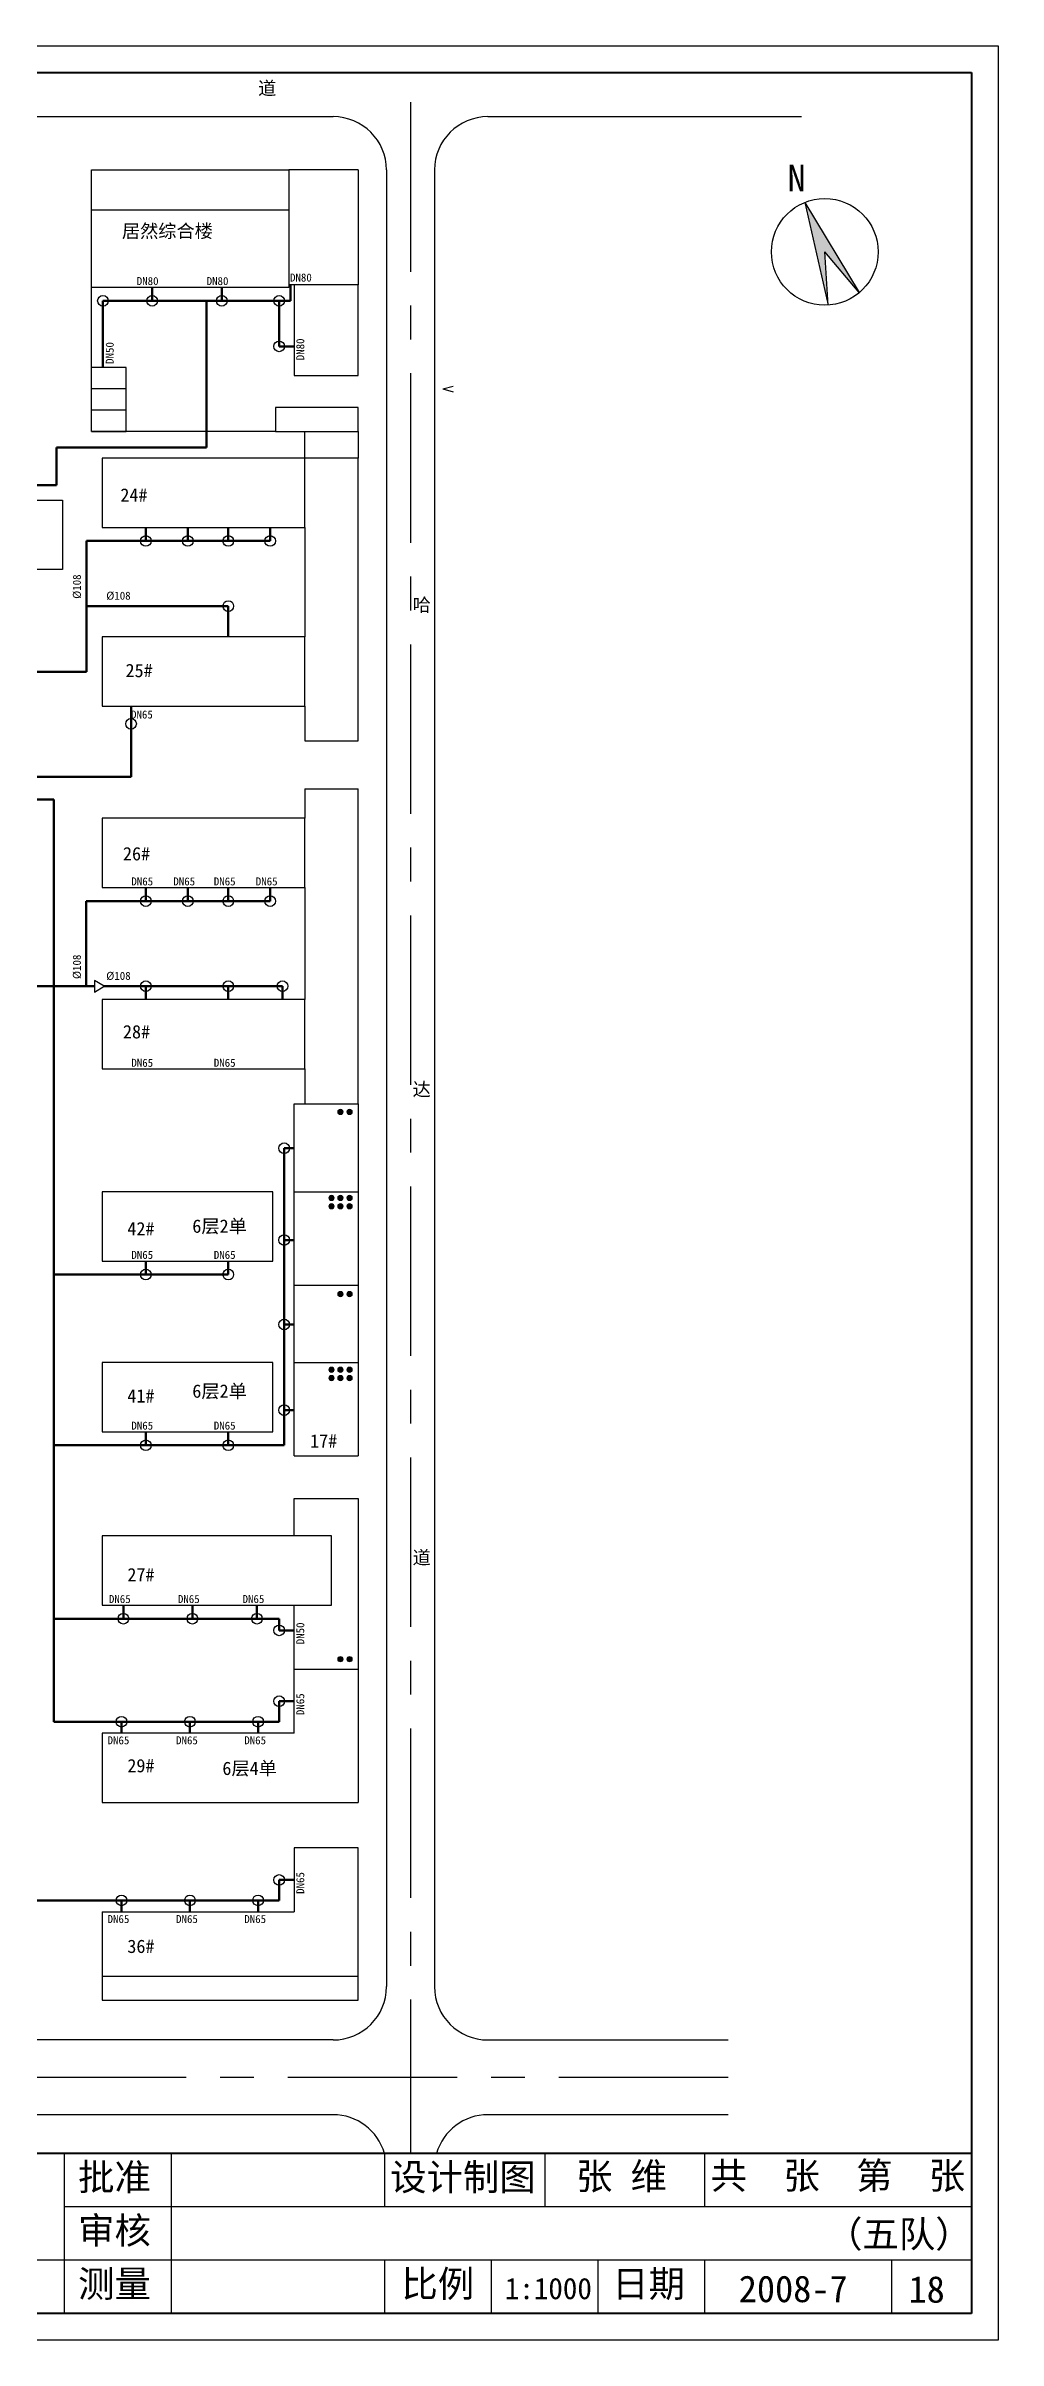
# Model space of a CAD drawing. Header units: millimetres. Extents: x 601 to 2341, y 285 to 1222.
# Drawn here: x 1135.7 to 1314.2, y 285.3 to 715.3 of the extents above; entities that cross this region are included whole.
import ezdxf

# ---------------------------------------------------------------- set-up
doc = ezdxf.new("R2010")
doc.units = ezdxf.units.MM
doc.linetypes.add('CENTER', pattern=[50.8, 31.75, -6.35, 6.35, -6.35])
doc.layers.add('护栏', color=3, linetype='Continuous')
doc.layers.add('边线', color=1, linetype='Continuous')
doc.layers.add('标注', color=7, linetype='Continuous', lineweight=18)
doc.layers.add('管道', color=7, linetype='Continuous', lineweight=50)

msp = doc.modelspace()

# ---------------------------------------------------------------- hatches: boundary and pattern name
msp.add_hatch(color=256).paths.add_polyline_path([(1277.95, 686), (1282.35, 666.76), (1281.7, 676.74), (1288.17, 669.11)])
at = {"layer": '标注'}
for color, points in [(0, [(1191.43, 515.55, 1), (1190.43, 515.55, 1)]), (0, [(1193.14, 515.55, 1), (1192.14, 515.55, 1)]), (256, [(1189.75, 499.42, 1), (1188.75, 499.42, 1)]), (256, [(1191.43, 499.42, 1), (1190.43, 499.42, 1)]), (256, [(1193.14, 499.42, 1), (1192.14, 499.42, 1)]), (256, [(1189.75, 497.87, 1), (1188.75, 497.87, 1)]), (256, [(1191.43, 497.87, 1), (1190.43, 497.87, 1)]), (256, [(1193.14, 497.87, 1), (1192.14, 497.87, 1)]), (256, [(1191.43, 481.4, 1), (1190.43, 481.4, 1)]), (256, [(1193.14, 481.4, 1), (1192.14, 481.4, 1)]), (256, [(1189.75, 467.22, 1), (1188.75, 467.22, 1)]), (256, [(1189.75, 465.66, 1), (1188.75, 465.66, 1)]), (256, [(1191.43, 467.22, 1), (1190.43, 467.22, 1)]), (256, [(1191.43, 465.66, 1), (1190.43, 465.66, 1)]), (256, [(1193.14, 467.22, 1), (1192.14, 467.22, 1)]), (256, [(1193.14, 465.66, 1), (1192.14, 465.66, 1)]), (256, [(1191.43, 412.97, 1), (1190.43, 412.97, 1)]), (256, [(1193.14, 412.97, 1), (1192.14, 412.97, 1)])]:
    msp.add_hatch(color=color, dxfattribs=at).paths.add_polyline_path(points)

# ---------------------------------------------------------------- linework, layer by layer
at = {"lineweight": 40}
for p, q in [((715.18, 710.35), (1309.18, 710.35)), ((1309.18, 710.35), (1309.18, 290.35)), ((1309.18, 320.35), (1019.18, 320.35)), ((1309.18, 290.35), (715.18, 290.35))]:
    msp.add_line(p, q, dxfattribs=at)
for p, q in [((898.46, 702.09), (1189.56, 702.09)), ((1218.56, 702.09), (1277.31, 702.09)), ((1199.56, 692.09), (1199.56, 351.6)), ((1208.56, 692.09), (1208.56, 351.6)), ((1277.95, 686), (1282.35, 666.76)), ((1277.95, 686), (1288.17, 669.11)), ((1282.35, 666.76), (1281.7, 676.74)), ((1288.17, 669.11), (1281.7, 676.74)), ((1210.12, 651.06), (1212.05, 651.6)), ((1210.12, 651.06), (1212.05, 650.53)), ((1184.26, 576.09), (1194.26, 576.09)), ((1184.26, 576.09), (1184.26, 570.59)), ((1194.26, 517.09), (1194.26, 576.09)), ((1182.26, 500.59), (1182.26, 517.09)), ((1194.26, 517.09), (1194.26, 500.59)), ((1178.26, 500.59), (1146.26, 500.59)), ((1146.26, 500.59), (1146.26, 487.59)), ((1178.26, 487.59), (1178.26, 500.59)), ((1182.26, 500.59), (1194.26, 500.59)), ((1182.26, 483.09), (1182.26, 500.59)), ((1194.26, 500.59), (1194.26, 483.09)), ((1146.26, 487.59), (1178.26, 487.59)), ((1182.26, 483.09), (1194.26, 483.09)), ((1182.26, 468.59), (1182.26, 483.09)), ((1194.26, 483.09), (1194.26, 468.59)), ((1146.26, 468.59), (1146.26, 455.59)), ((1178.26, 468.59), (1146.26, 468.59)), ((1178.26, 455.59), (1178.26, 468.59)), ((1182.26, 451.09), (1182.26, 468.59)), ((1182.26, 468.59), (1194.26, 468.59)), ((1194.26, 468.59), (1194.26, 451.09)), ((1146.26, 455.59), (1178.26, 455.59)), ((1182.26, 451.09), (1194.26, 451.09)), ((1182.26, 436.09), (1182.26, 443.09)), ((1182.26, 443.09), (1194.26, 443.09)), ((1194.26, 443.09), (1194.26, 411.09)), ((1189.26, 436.09), (1146.26, 436.09)), ((1146.26, 436.09), (1146.26, 423.09)), ((1189.26, 423.09), (1189.26, 436.09)), ((1146.26, 423.09), (1189.26, 423.09)), ((1182.26, 411.09), (1182.26, 423.09)), ((1182.26, 399.09), (1182.26, 411.09)), ((1182.26, 411.09), (1194.26, 411.09)), ((1194.26, 411.09), (1194.26, 386.09)), ((1146.26, 399.09), (1146.26, 386.09)), ((1182.26, 399.09), (1146.26, 399.09)), ((1146.26, 386.09), (1194.26, 386.09)), ((1189.56, 341.6), (898.46, 341.6)), ((1218.56, 341.6), (1263.61, 341.6)), ((1189.56, 327.6), (898.46, 327.6)), ((1263.61, 327.6), (1218.56, 327.6)), ((1139.18, 320.35), (1139.18, 290.35)), ((1159.18, 320.35), (1159.18, 290.35)), ((1199.18, 320.35), (1199.18, 310.35)), ((1229.22, 320.35), (1229.22, 310.35)), ((1259.18, 320.35), (1259.18, 310.35)), ((1309.18, 310.35), (1139.18, 310.35)), ((1309.18, 300.35), (1019.18, 300.35)), ((1199.18, 300.35), (1199.18, 290.35)), ((1219.18, 300.35), (1219.18, 290.35)), ((1239.18, 300.35), (1239.18, 290.35)), ((1259.18, 300.35), (1259.18, 290.35)), ((1294.18, 300.35), (1294.18, 290.35))]:
    msp.add_line(p, q)
at = {"color": 3, "linetype": 'CENTER'}
for p, q in [((1204.06, 704.78), (1204.06, 320.35)), ((1263.61, 334.6), (715.33, 334.6))]:
    msp.add_line(p, q, dxfattribs=at)
at = {"color": 1}
for p, q in [((1144.26, 670.09), (1144.26, 692.09)), ((1144.26, 692.09), (1181.26, 692.09)), ((1194.26, 692.09), (1181.26, 692.09)), ((1181.26, 692.09), (1181.26, 670.09)), ((1194.26, 692.09), (1194.26, 670.59)), ((1144.26, 684.59), (1181.26, 684.59)), ((1181.26, 670.09), (1144.26, 670.09)), ((1194.26, 670.59), (1181.26, 670.59)), ((1182.26, 670.59), (1182.26, 653.59)), ((1194.26, 653.59), (1194.26, 670.59)), ((1150.76, 655.09), (1144.26, 655.09)), ((1150.76, 643.09), (1150.76, 655.09)), ((1150.76, 651.09), (1144.26, 651.09)), ((1182.26, 653.59), (1194.26, 653.59)), ((1150.76, 647.09), (1144.26, 647.09)), ((1194.26, 647.59), (1178.76, 647.59)), ((1178.76, 647.59), (1178.76, 643.09)), ((1194.26, 643.09), (1194.26, 647.59)), ((1144.26, 643.09), (1150.76, 643.09)), ((1178.76, 643.09), (1194.26, 643.09)), ((1184.26, 638.09), (1184.26, 643.09)), ((1194.26, 643.09), (1194.26, 638.09)), ((1184.26, 638.09), (1146.26, 638.09)), ((1146.26, 638.09), (1146.26, 625.09)), ((1194.26, 638.09), (1184.26, 638.09)), ((1184.26, 625.09), (1184.26, 638.09)), ((1194.26, 585.09), (1194.26, 638.09)), ((1066.46, 630.23), (1138.87, 630.23)), ((1138.87, 630.23), (1138.87, 617.23)), ((1146.26, 625.09), (1184.26, 625.09)), ((1184.26, 625.09), (1184.26, 604.59)), ((1138.87, 617.23), (1066.46, 617.23)), ((1146.26, 604.59), (1146.26, 591.59)), ((1184.26, 604.59), (1146.26, 604.59)), ((1184.26, 591.59), (1184.26, 604.59)), ((1146.26, 591.59), (1184.26, 591.59)), ((1184.26, 591.59), (1184.26, 585.09)), ((1184.26, 585.09), (1194.26, 585.09)), ((1184.26, 570.59), (1146.26, 570.59)), ((1146.26, 570.59), (1146.26, 557.59)), ((1184.26, 557.59), (1184.26, 570.59)), ((1146.26, 557.59), (1184.26, 557.59)), ((1184.26, 557.59), (1184.26, 536.59)), ((1146.26, 536.59), (1146.26, 523.59)), ((1184.26, 536.59), (1146.26, 536.59)), ((1184.26, 523.59), (1184.26, 536.59)), ((1146.26, 523.59), (1184.26, 523.59)), ((1184.26, 523.59), (1184.26, 517.09)), ((1194.26, 377.59), (1182.26, 377.59)), ((1182.26, 377.59), (1182.26, 365.59)), ((1194.26, 349.09), (1194.26, 377.59)), ((1146.26, 365.59), (1182.26, 365.59)), ((1146.26, 365.59), (1146.26, 349.09)), ((1146.26, 353.59), (1194.26, 353.59)), ((1146.26, 349.09), (1194.26, 349.09))]:
    msp.add_line(p, q, dxfattribs=at)
at = {"color": 0}
for p, q in [((1182.26, 517.09), (1184.26, 517.09)), ((1184.26, 517.09), (1194.26, 517.09))]:
    msp.add_line(p, q, dxfattribs=at)
at = {"color": 1}
msp.add_lwpolyline([(1146.68, 539.09), (1144.82, 540.17), (1144.82, 538.02)], close=True, dxfattribs=at)
for centre, radius in [((1281.7, 676.74), 10), ((1180.39, 491.53), 1), ((1154.45, 485.06), 1), ((1169.91, 485.06), 1), ((1180.39, 475.71), 1), ((1180.39, 459.66), 1), ((1154.45, 453.06), 1), ((1169.91, 453.06), 1), ((1150.25, 420.56), 1), ((1163.18, 420.56), 1), ((1175.29, 420.56), 1), ((1179.44, 418.37), 1), ((1179.44, 405.09), 1), ((1149.89, 401.26), 1), ((1162.73, 401.26), 1), ((1175.5, 401.26), 1)]:
    msp.add_circle(centre, radius)
for centre in [(1146.43, 667.56), (1155.65, 667.56), (1168.69, 667.56), (1179.44, 667.56), (1179.44, 659.03), (1154.45, 622.56), (1162.32, 622.56), (1169.91, 622.56), (1177.77, 622.56), (1169.91, 610.35), (1151.69, 588.28), (1154.45, 555.06), (1162.32, 555.06), (1169.91, 555.06), (1177.77, 555.06), (1154.45, 539.12), (1169.91, 539.12), (1180.07, 539.12), (1179.44, 371.59), (1149.89, 367.76), (1162.73, 367.76), (1175.5, 367.76)]:
    msp.add_circle(centre, 1, dxfattribs=at)
at = {"color": 0}
msp.add_circle((1180.39, 508.74), 1, dxfattribs=at)
for centre, start, end in [((1189.56, 692.09), 360, 90), ((1218.56, 692.09), 90, 180), ((1189.56, 351.6), 270, 0), ((1218.56, 351.6), 180, 270), ((1189.56, 317.6), 15.9822, 90), ((1218.56, 317.6), 90, 164.0178)]:
    msp.add_arc(centre, 10, start, end)
at = {"layer": '护栏', "color": 1}
for p, q in [((1144.26, 643.09), (1144.26, 670.09)), ((1178.76, 643.09), (1144.26, 643.09))]:
    msp.add_line(p, q, dxfattribs=at)
at = {"layer": '标注', "color": 0}
for centre in [(1190.93, 515.55), (1192.64, 515.55)]:
    msp.add_circle(centre, 0.5, dxfattribs=at)
at = {"layer": '标注'}
for centre in [(1189.25, 499.42), (1190.93, 499.42), (1192.64, 499.42), (1189.25, 497.87), (1190.93, 497.87), (1192.64, 497.87), (1190.93, 481.4), (1192.64, 481.4), (1189.25, 467.22), (1189.25, 465.66), (1190.93, 467.22), (1190.93, 465.66), (1192.64, 467.22), (1192.64, 465.66), (1190.93, 412.97), (1192.64, 412.97)]:
    msp.add_circle(centre, 0.5, dxfattribs=at)
at = {"layer": '管道', "color": 1}
for p, q in [((1146.43, 667.56), (1179.44, 667.56)), ((1146.43, 667.56), (1146.43, 655.09)), ((1155.65, 667.56), (1155.65, 670.09)), ((1165.8, 640.07), (1165.8, 667.56)), ((1168.69, 667.56), (1168.69, 670.09)), ((1179.44, 667.56), (1179.44, 659.03)), ((1179.44, 667.56), (1181.57, 667.56)), ((1181.57, 667.56), (1181.57, 670.59)), ((1179.44, 659.03), (1182.26, 659.03)), ((1137.7, 633.01), (1137.7, 640.07)), ((1137.7, 640.07), (1165.8, 640.07)), ((1070.75, 633.01), (1137.7, 633.01)), ((1154.45, 622.56), (1154.45, 625.09)), ((1162.32, 622.56), (1162.32, 625.09)), ((1169.91, 622.56), (1169.91, 625.09)), ((1177.77, 622.56), (1177.77, 625.09)), ((1177.77, 622.56), (1143.34, 622.56)), ((1143.34, 622.56), (1143.34, 610.35)), ((1143.34, 598.05), (1143.34, 610.35)), ((1143.34, 610.35), (1154.45, 610.35)), ((1169.91, 610.35), (1146.68, 610.35)), ((1169.91, 610.35), (1169.91, 604.59)), ((1102.84, 598.05), (1143.34, 598.05)), ((1151.69, 578.35), (1151.69, 591.59)), ((1146.17, 578.35), (1070.74, 578.35)), ((1151.69, 578.35), (1089.17, 578.35)), ((1146.26, 555.06), (1143.26, 555.06)), ((1143.26, 555.06), (1143.26, 539.09)), ((1177.77, 555.06), (1146.26, 555.06)), ((1154.45, 555.06), (1154.45, 557.59)), ((1162.32, 555.06), (1162.32, 557.59)), ((1169.91, 555.06), (1169.91, 557.59)), ((1177.77, 555.06), (1177.77, 557.59)), ((1144.82, 539.09), (1073.91, 539.09)), ((1169.91, 539.09), (1146.68, 539.09)), ((1154.45, 536.59), (1154.45, 539.09)), ((1169.91, 539.12), (1180.07, 539.12)), ((1169.91, 536.59), (1169.91, 539.09)), ((1180.07, 536.59), (1180.07, 539.09)), ((1179.44, 371.59), (1179.44, 367.76)), ((1179.44, 371.59), (1182.26, 371.59)), ((1179.44, 367.76), (1125, 367.76)), ((1149.89, 365.59), (1149.89, 367.76)), ((1162.73, 365.59), (1162.73, 367.76)), ((1175.5, 365.59), (1175.5, 367.76))]:
    msp.add_line(p, q, dxfattribs=at)
at = {"layer": '管道'}
for p, q in [((1129.26, 578.35), (1146.34, 578.35)), ((1146.34, 578.35), (1151.69, 578.35)), ((1053.83, 574.08), (1137.2, 574.08)), ((1137.2, 574.08), (1137.2, 401.26)), ((1180.39, 453.06), (1180.39, 508.74)), ((1180.39, 491.53), (1182.26, 491.53)), ((1154.45, 485.06), (1154.45, 487.59)), ((1169.91, 485.06), (1169.91, 487.59)), ((1146.26, 485.06), (1137.2, 485.06)), ((1169.91, 485.06), (1146.26, 485.06)), ((1180.39, 475.71), (1182.26, 475.71)), ((1180.39, 459.66), (1182.26, 459.66)), ((1169.91, 453.06), (1137.2, 453.06)), ((1146.26, 453.06), (1143.26, 453.06)), ((1154.45, 453.06), (1154.45, 455.59)), ((1169.91, 453.06), (1169.91, 455.59)), ((1169.91, 453.06), (1180.39, 453.06)), ((1150.25, 420.56), (1150.25, 423.09)), ((1163.18, 420.56), (1163.18, 423.09)), ((1175.29, 420.56), (1175.29, 423.09)), ((1146.26, 420.56), (1137.2, 420.56)), ((1179.44, 420.56), (1146.26, 420.56)), ((1179.44, 418.37), (1179.44, 420.56)), ((1179.44, 418.37), (1182.26, 418.37)), ((1179.44, 405.09), (1182.26, 405.09)), ((1179.44, 405.09), (1179.44, 401.26)), ((1179.44, 401.26), (1137.2, 401.26)), ((1149.89, 399.09), (1149.89, 401.26)), ((1162.73, 399.09), (1162.73, 401.26)), ((1175.5, 399.09), (1175.5, 401.26))]:
    msp.add_line(p, q, dxfattribs=at)
at = {"layer": '管道', "color": 0}
msp.add_line((1180.39, 508.74), (1182.26, 508.74), dxfattribs=at)
at = {"layer": '边线'}
for p, q in [((710.18, 715.35), (1314.18, 715.35)), ((1314.18, 715.35), (1314.18, 285.35)), ((1314.18, 285.35), (710.18, 285.35))]:
    msp.add_line(p, q, dxfattribs=at)

# ---------------------------------------------------------------- texts
at = {"insert": (1278.11, 688.1), "char_height": 5, "width": 13.437, "attachment_point": 1, "rotation": 180}
msp.add_mtext('N', dxfattribs=at)
at = {"char_height": 5, "attachment_point": 1}
for s, insert, width in [('{\\fFangSong_GB2312|b0|i0|c134|p49;批准}', (1141.77, 318.41), 88.5221), ('{\\fFangSong_GB2312|b0|i0|c134|p49;设计制图}', (1200.24, 318.41), 88.5221), ('{\\fFangSong_GB2312|b0|i0|c134|p49;共  张  第  张}', (1260.32, 318.68), 88.5221), ('{\\fFangSong_GB2312|b0|i0|c134|p49;审核}', (1141.77, 308.41), 88.5221), ('{\\fFangSong_GB2312|b0|i0|c134|p49;测量}', (1141.77, 298.41), 88.5221), ('{\\fFangSong_GB2312|b0|i0|c134|p49;比例}', (1202.36, 298.41), 88.5221), ('{\\fFangSong_GB2312|b0|i0|c134|p49;日期}', (1241.85, 298.41), 88.5221), ('2008{\\fSimSun|b0|i0|c134|p54;-}7', (1265.58, 297.46), 88.132)]:
    msp.add_mtext(s, dxfattribs=dict(at, insert=insert, width=width))
at = {"layer": '标注', "attachment_point": 1}
for s, insert, char_height, width in [('{\\fSimSun|b0|i0|c134|p54;道}', (1175.5, 708.67), 2.5, 24.6597), ('{\\fSimSun|b0|i0|c134|p54;哈}', (1204.45, 611.83), 2.5, 12.3299), ('{\\fSimSun|b0|i0|c134|p54;达}', (1204.45, 521.02), 2.5, 12.3299), ('42#', (1150.99, 494.91), 2.5, 41.8388), ('6{\\fSimSun|b0|i0|c134|p54;层}2{\\fSimSun|b0|i0|c134|p54;单}', (1163.17, 495.39), 2.5, 39.1764), ('DN65', (1151.75, 489.5), 1.5, 10.5163), ('DN65', (1167.2, 489.5), 1.5, 10.5163), ('6{\\fSimSun|b0|i0|c134|p54;层}2{\\fSimSun|b0|i0|c134|p54;单}', (1163.17, 464.47), 2.5, 39.1764), ('41#', (1150.99, 463.58), 2.5, 41.8388), ('DN65', (1151.75, 457.5), 1.5, 10.5163), ('DN65', (1167.2, 457.5), 1.5, 10.5163), ('17#', (1185.24, 455.12), 2.5, 41.8388), ('27#', (1150.99, 430.06), 2.5, 41.8388), ('{\\fSimSun|b0|i0|c134|p54;道}', (1204.45, 433.28), 2.5, 12.3299), ('DN65', (1147.54, 425), 1.5, 10.5163), ('DN65', (1160.47, 425), 1.5, 10.5163), ('DN65', (1172.59, 425), 1.5, 10.5163), ('DN65', (1147.29, 398.52), 1.5, 10.5163), ('DN65', (1160.13, 398.52), 1.5, 10.5163), ('DN65', (1172.91, 398.52), 1.5, 10.5163), ('29#', (1150.99, 394.27), 2.5, 41.8388), ('6{\\fSimSun|b0|i0|c134|p54;层}4{\\fSimSun|b0|i0|c134|p54;单}', (1168.8, 393.77), 2.5, 39.1764), ('{\\fKaiTi_GB2312|b0|i0|c134|p49;张 维}', (1235.08, 318.58), 5, 50.315), ('{\\fKaiTi_GB2312|b0|i0|c134|p49;（五队）}', (1281.94, 307.72), 5, 30.3874), ('1:1000', (1221.73, 297.02), 4, 20.1813), ('18', (1297.39, 297.36), 5, 42.6517)]:
    msp.add_mtext(s, dxfattribs=dict(at, insert=insert, char_height=char_height, width=width))
at = {"layer": '标注', "color": 1, "attachment_point": 1}
for s, insert, char_height, width in [('{\\fSimSun|b0|i0|c134|p54;居然综合楼}', (1149.97, 681.9), 2.5, 39.1764), ('DN80', (1152.76, 672.02), 1.5, 10.5163), ('DN80', (1165.86, 672.02), 1.5, 10.5163), ('DN80', (1181.48, 672.68), 1.5, 10.5163), ('24#', (1149.68, 632.41), 2.5, 41.8388), ('%%C108', (1147.04, 613.05), 1.5, 10.5163), ('25#', (1150.65, 599.53), 2.5, 41.8388), ('DN65', (1151.69, 590.78), 1.5, 10.5163), ('26#', (1150.17, 565.19), 2.5, 41.8388), ('DN65', (1151.75, 559.5), 1.5, 10.5163), ('DN65', (1159.62, 559.5), 1.5, 10.5163), ('DN65', (1167.2, 559.5), 1.5, 10.5163), ('DN65', (1175.07, 559.5), 1.5, 10.5163), ('%%C108', (1147.04, 541.8), 1.5, 10.5163), ('28#', (1150.17, 531.82), 2.5, 41.8388), ('DN65', (1151.75, 525.5), 1.5, 10.5163), ('DN65', (1167.2, 525.5), 1.5, 10.5163), ('DN65', (1147.29, 365.02), 1.5, 10.5163), ('DN65', (1160.13, 365.02), 1.5, 10.5163), ('DN65', (1172.91, 365.02), 1.5, 10.5163), ('36#', (1150.99, 360.41), 2.5, 41.8388)]:
    msp.add_mtext(s, dxfattribs=dict(at, insert=insert, char_height=char_height, width=width))
at = {"layer": '标注', "color": 1, "char_height": 1.5, "width": 10.5163, "attachment_point": 1, "rotation": 90}
for s, insert in [('DN50', (1146.94, 655.75)), ('DN80', (1182.65, 656.43)), ('%%C108', (1140.78, 611.71)), ('DN65', (1182.65, 368.99))]:
    msp.add_mtext(s, dxfattribs=dict(at, insert=insert))
at = {"layer": '标注', "char_height": 1.5, "width": 10.5163, "attachment_point": 1, "rotation": 90}
for s, insert in [('%%C108', (1140.78, 540.45)), ('DN50', (1182.65, 415.77)), ('DN65', (1182.65, 402.49))]:
    msp.add_mtext(s, dxfattribs=dict(at, insert=insert))

doc.saveas('drawing.dxf')
